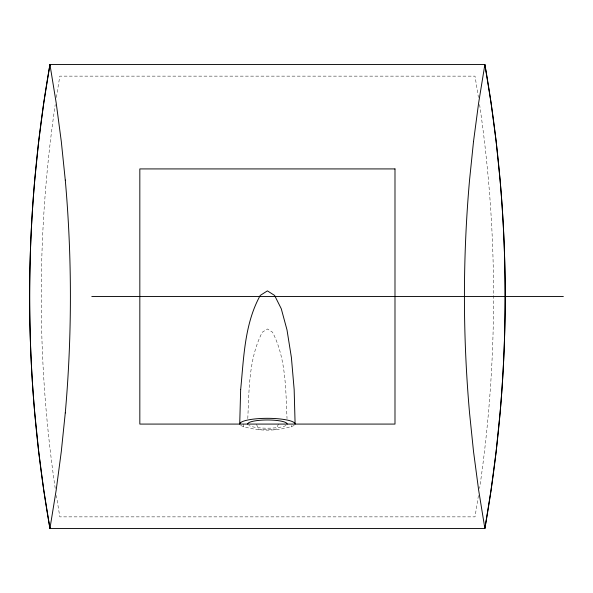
<?xml version="1.0" encoding="UTF-8"?>
<svg xmlns="http://www.w3.org/2000/svg" width="593" height="593" viewBox="0 0 593 593"><rect width="100%" height="100%" fill="white"/><g stroke="black" fill="none" stroke-linecap="round" stroke-linejoin="round"><path stroke-width="0.44" stroke-dasharray="2.96 2.22" d="M247.785 418.606C249.142 389.616 248.682 358.602 262.291 332.213L267.413 328.974L272.528 332.213C286.137 358.602 285.678 389.616 287.034 418.606M56.379 97.467L59.826 76.134L475 76.134L478.44 97.467M478.44 495.533L475 516.866L59.826 516.866L56.379 495.533M278.54 424.077L275.797 429.532L259.022 429.532L256.28 424.077M240.662 425.566C257.399 431.63 277.42 431.63 294.165 425.566M291.393 425.522L291.393 426.96M243.426 424.077L243.426 426.96M285.996 425.485A19.777 4.114 0 0 1 267.413 428.19A19.777 4.114 0 0 1 248.83 425.485M479.589 104.576A1324.05 1324.05 0 0 1 479.589 488.424M55.231 488.424A1324.05 1324.05 0 0 1 55.231 104.576"/><path stroke-width="0.89" d="M65.274 412.921L61.294 451.577L56.187 490.1L49.945 528.459L484.874 528.459L491.063 490.1L496.141 451.577L500.092 412.921A950.557 674.671 90 0 0 500.092 180.072L496.141 141.423L491.063 102.9L484.874 64.541L49.945 64.541L43.756 102.9L38.686 141.423L34.735 180.079A950.557 674.671 90 0 0 34.728 412.928L38.686 451.577L43.756 490.1L49.945 528.459A1335.644 1335.644 0 0 1 49.945 64.541L56.187 102.9L61.294 141.423L65.274 180.079M91.789 296.5L563.35 296.5M247.637 424.077A19.777 4.114 0 0 1 267.413 419.97A19.777 4.114 0 0 1 287.182 424.077M65.282 180.072A943.507 669.667 90 0 1 65.282 412.928M240.662 389.601L239.72 424.077A27.693 5.76 0 0 1 267.413 418.324A27.693 5.76 0 0 1 295.106 424.077L294.165 389.601L291.393 357.475L286.997 329.893L281.26 308.723L274.581 295.418L267.413 290.874L260.245 295.418C244.427 323.986 243.827 357.861 240.662 389.601M473.525 141.423L469.545 180.079A943.507 669.667 -90 0 0 469.545 412.928L473.525 451.577L478.64 490.1L484.874 528.459A1335.644 1335.644 0 0 0 484.874 64.541L478.64 102.9L473.525 141.423M394.99 168.923L139.829 168.923L139.829 424.077L394.99 424.077L394.99 168.923"/></g></svg>
